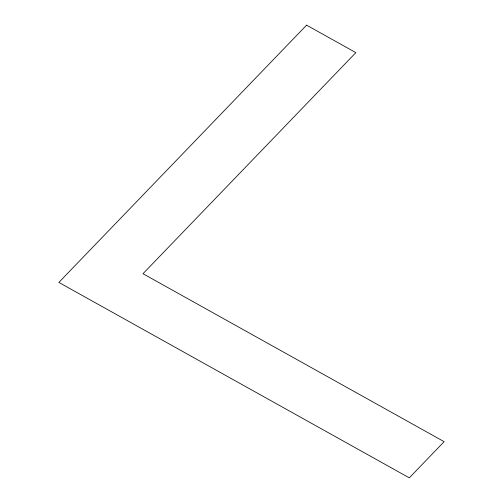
<?xml version="1.0" encoding="UTF-8"?>
<svg xmlns="http://www.w3.org/2000/svg" width="503" height="503" viewBox="0 0 503 503"><rect width="100%" height="100%" fill="white"/><g stroke="black" fill="none" stroke-linecap="round" stroke-linejoin="round"><path stroke-width="0.75" d="M306.579 25.15L58.87 282.422L409.297 477.85L444.13 441.672L142.984 273.72L355.86 52.633L306.579 25.15"/></g></svg>
